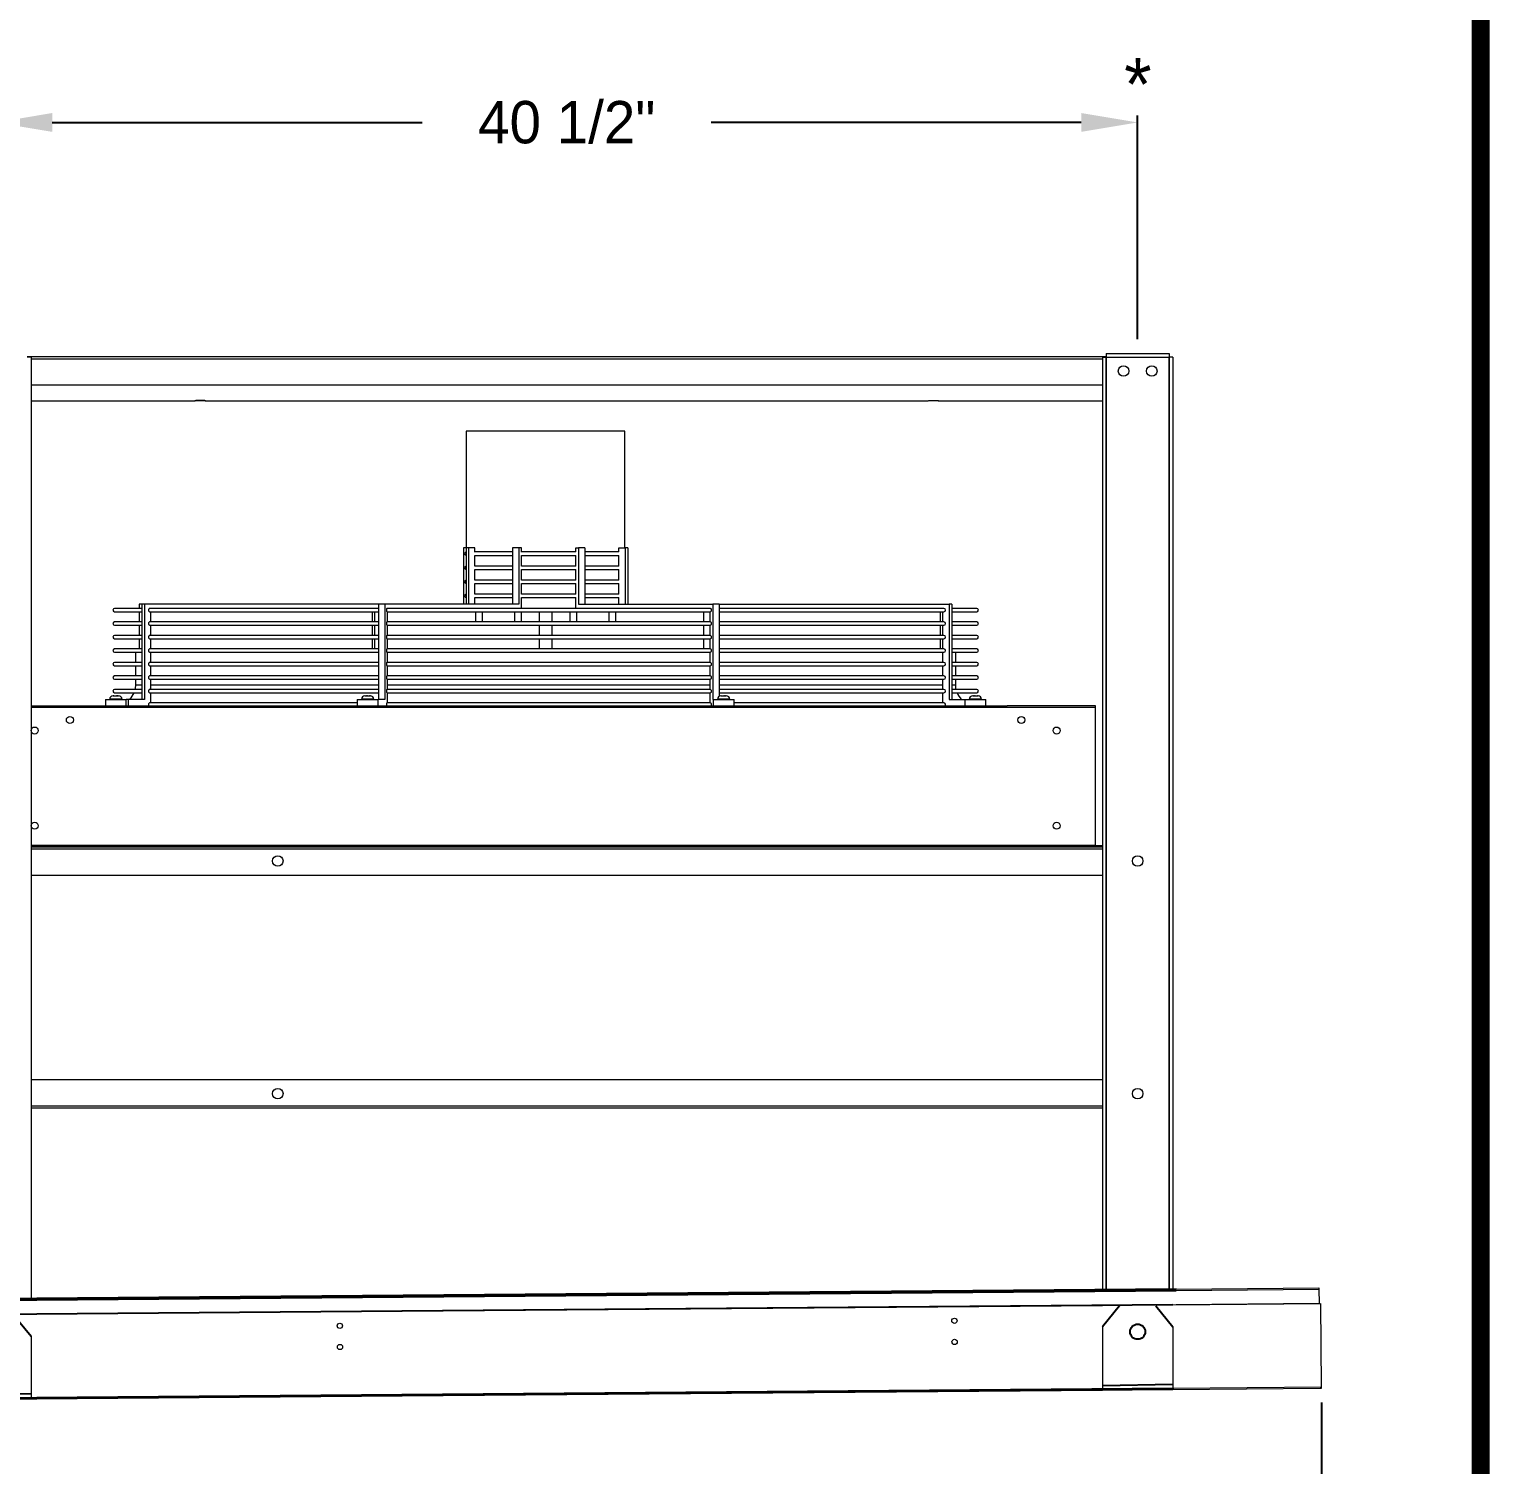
# Model space of a CAD drawing. Extents: x 6 to 271, y -23 to 146.
# Drawn here: x 215.5 to 267.3, y 44.8 to 95.7 of the extents above; entities that cross this region are included whole.
import ezdxf
from ezdxf.enums import TextEntityAlignment as Align

# ---------------------------------------------------------------- set-up
doc = ezdxf.new("R2010")
doc.units = 0
doc.header["$MEASUREMENT"] = 0
doc.layers.get('0').update_dxf_attribs({"linetype": 'CONTINUOUS'})
doc.layers.get('Defpoints').update_dxf_attribs({"linetype": 'CONTINUOUS'})
doc.dimstyles.get("Standard").update_dxf_attribs({"dimtxt": 1.5, "dimasz": 2, "dimexe": 0.25, "dimexo": 0.5, "dimgap": 0.75, "dimtad": 0, "dimtih": 1, "dimtoh": 1, "dimdec": 4, "dimzin": 0, "dimdsep": 46, "dimlunit": 5, "dimtxsty": 'STANDARD', "dimcen": 0.125, "dimclrd": 1, "dimclre": 1, "dimclrt": 1, "dimadec": 0, "dimazin": 0, "dimtfac": 1, "dimtdec": 4, "dimtofl": 0, "dimtmove": 0, "dimatfit": 3, "dimfxl": 1, "dimfrac": 2, "dimtolj": 1, "dimtzin": 0, "dimarcsym": 0})

# ---------------------------------------------------------------- blocks, each defined once
blk = doc.blocks.new('*D31')
at = {"color": 7, "lineweight": -2}
for p, q in [((261.356, 46.994), (261.356, 35.415)), ((126.36, 45.879), (126.36, 35.415)), ((128.36, 35.665), (190.858, 35.665)), ((259.356, 35.665), (196.858, 35.665))]:
    blk.add_line(p, q, dxfattribs=at)
at = {"color": 7}
for points in [[(128.36, 35.998), (128.36, 35.331), (126.36, 35.665)], [(259.356, 35.998), (259.356, 35.331), (261.356, 35.665)]]:
    blk.add_solid(points, dxfattribs=at)
at = {"layer": 'Defpoints', "color": 0}
for p in [(261.356, 47.494), (126.36, 46.379), (261.356, 35.665)]:
    blk.add_point(p, dxfattribs=at)
at = {"color": 7, "insert": (193.858, 35.665), "char_height": 1.5, "attachment_point": 5}
blk.add_mtext('\\A1;135"', dxfattribs=at)
blk = doc.blocks.new('*D34')
at = {"color": 7, "lineweight": -2}
for p, q in [((214.335, 84.691), (214.335, 92.629)), ((216.335, 92.379), (229.46, 92.379)), ((252.835, 92.379), (239.71, 92.379)), ((254.835, 84.691), (254.835, 92.629))]:
    blk.add_line(p, q, dxfattribs=at)
at = {"color": 7}
for points in [[(216.335, 92.713), (216.335, 92.046), (214.335, 92.379)], [(252.835, 92.713), (252.835, 92.046), (254.835, 92.379)]]:
    blk.add_solid(points, dxfattribs=at)
at = {"layer": 'Defpoints', "color": 0}
for p in [(254.835, 92.379), (214.335, 84.191), (254.835, 84.191)]:
    blk.add_point(p, dxfattribs=at)
at = {"color": 7, "insert": (234.585, 92.379), "char_height": 1.5, "attachment_point": 5}
blk.add_mtext('\\A1;40 1/2"', dxfattribs=at)

msp = doc.modelspace()

# ---------------------------------------------------------------- linework, layer by layer
at = {"color": 0, "linetype": 'Continuous', "lineweight": 15}
for p, q in [((215.58524, 84.05518), (215.45074, 84.05518)), ((215.58524, 84.05518), (215.58524, 50.67296)), ((215.58524, 84.00218), (253.58525, 84.00218)), ((253.58525, 84.05518), (253.58525, 50.98702)), ((253.58525, 84.05518), (253.71975, 84.05518)), ((253.71975, 84.05518), (253.71975, 50.98813)), ((253.72075, 84.05518), (253.71975, 84.05518)), ((253.72075, 84.19068), (253.72075, 84.05618)), ((253.72075, 84.19068), (255.94974, 84.19068)), ((253.72075, 84.05618), (255.94974, 84.05618)), ((253.72075, 84.05518), (253.72075, 84.05618)), ((253.72075, 84.05518), (255.94974, 84.05518)), ((253.72075, 50.98814), (253.72075, 84.05518)), ((255.94974, 84.19068), (255.94974, 84.05618)), ((255.94974, 84.05518), (255.94974, 84.05618)), ((255.94974, 51.00656), (255.94974, 84.05518)), ((255.95074, 84.05518), (255.94974, 84.05518)), ((256.08524, 84.05518), (255.95074, 84.05518)), ((255.95074, 84.05518), (255.95074, 51.00657)), ((256.08524, 84.05518), (256.08524, 51.00768)), ((215.58524, 83.07089), (253.58525, 83.07089)), ((215.58524, 82.50859), (221.39774, 82.50859)), ((221.77274, 82.50859), (247.39774, 82.50859)), ((247.77274, 82.50859), (253.58525, 82.50859)), ((234.91154, 81.43418), (231.02274, 81.43418)), ((236.64775, 81.43418), (234.91154, 81.43418)), ((230.91803, 77.29818), (230.91803, 75.30318)), ((231.01141, 77.29818), (230.91803, 77.29818)), ((231.10478, 77.29818), (231.01141, 77.29818)), ((231.01141, 77.29818), (231.01141, 75.30318)), ((231.10478, 77.29818), (231.10478, 75.30318)), ((231.33021, 77.29818), (231.10478, 77.29818)), ((231.33021, 77.14736), (231.33021, 77.29818)), ((232.891, 77.29818), (232.66557, 77.29818)), ((232.66557, 77.29818), (232.66557, 75.30318)), ((232.891, 77.29818), (232.891, 75.30318)), ((232.98437, 77.29818), (232.891, 77.29818)), ((232.98437, 77.14736), (232.98437, 77.29818)), ((234.91154, 77.1483), (234.91154, 77.29818)), ((234.91154, 77.29818), (235.00491, 77.29818)), ((235.00491, 77.29818), (235.00491, 75.30318)), ((235.23034, 77.29818), (235.00491, 77.29818)), ((235.23034, 77.29818), (235.23034, 75.30318)), ((236.43366, 77.1483), (236.43366, 77.29818)), ((236.43366, 77.29818), (236.65908, 77.29818)), ((236.65908, 77.29818), (236.65908, 75.30318)), ((236.75246, 77.29818), (236.65908, 77.29818)), ((236.75246, 77.29818), (236.75246, 75.30318)), ((232.66557, 77.1483), (231.33021, 77.1483)), ((231.33021, 76.64736), (231.33021, 77.02924)), ((231.33021, 77.0283), (232.66557, 77.0283)), ((234.91154, 77.1483), (232.98437, 77.1483)), ((232.98437, 76.64736), (232.98437, 77.02924)), ((232.98437, 77.0283), (234.91154, 77.0283)), ((234.91154, 76.6483), (234.91154, 77.0283)), ((236.43366, 77.1483), (235.23034, 77.1483)), ((235.23034, 77.0283), (236.43366, 77.0283)), ((236.43366, 76.6483), (236.43366, 77.0283)), ((232.66557, 76.6483), (231.33021, 76.6483)), ((231.33021, 76.14736), (231.33021, 76.52924)), ((231.33021, 76.5283), (232.66557, 76.5283)), ((234.91154, 76.6483), (232.98437, 76.6483)), ((232.98437, 76.14736), (232.98437, 76.52924)), ((232.98437, 76.5283), (234.91154, 76.5283)), ((234.91154, 76.1483), (234.91154, 76.5283)), ((236.43366, 76.6483), (235.23034, 76.6483)), ((235.23034, 76.5283), (236.43366, 76.5283)), ((236.43366, 76.1483), (236.43366, 76.5283)), ((232.66557, 76.1483), (231.33021, 76.1483)), ((231.33021, 75.64736), (231.33021, 76.02924)), ((231.33021, 76.0283), (232.66557, 76.0283)), ((232.66557, 75.6483), (231.33021, 75.6483)), ((234.91154, 76.1483), (232.98437, 76.1483)), ((232.98437, 75.64736), (232.98437, 76.02924)), ((232.98437, 76.0283), (234.91154, 76.0283)), ((234.91154, 75.6483), (232.98437, 75.6483)), ((234.91154, 75.6483), (234.91154, 76.0283)), ((236.43366, 76.1483), (235.23034, 76.1483)), ((235.23034, 76.0283), (236.43366, 76.0283)), ((236.43366, 75.6483), (235.23034, 75.6483)), ((236.43366, 75.6483), (236.43366, 76.0283)), ((219.51511, 75.1483), (218.54513, 75.1483)), ((219.42174, 75.30318), (219.42174, 75.1483)), ((219.51511, 75.30318), (219.42174, 75.30318)), ((219.60849, 75.30318), (219.51511, 75.30318)), ((219.51511, 75.30318), (219.51511, 71.92218)), ((219.60849, 75.30318), (219.60849, 71.92218)), ((227.90365, 75.30318), (219.60849, 75.30318)), ((227.90365, 75.1483), (219.80424, 75.1483)), ((228.12908, 75.30318), (227.90365, 75.30318)), ((227.90365, 75.30318), (227.90365, 71.92218)), ((228.12908, 75.30318), (228.12908, 71.92218)), ((232.891, 75.30318), (228.12908, 75.30318)), ((239.68652, 75.1483), (228.21023, 75.1483)), ((231.33021, 75.30318), (231.33021, 75.52924)), ((231.33021, 75.5283), (232.66557, 75.5283)), ((232.98437, 75.1483), (232.98437, 75.52924)), ((232.98437, 75.5283), (234.91154, 75.5283)), ((234.91154, 75.1483), (234.91154, 75.5283)), ((235.00491, 75.30318), (239.76684, 75.30318)), ((235.23034, 75.5283), (236.43366, 75.5283)), ((236.43366, 75.30318), (236.43366, 75.5283)), ((239.76684, 75.30318), (239.76684, 71.92218)), ((239.99227, 75.30318), (239.76684, 75.30318)), ((239.99227, 75.30318), (239.99227, 72.03028)), ((239.99227, 75.30318), (248.15538, 75.30318)), ((247.96147, 75.1483), (239.99227, 75.1483)), ((248.15538, 75.30318), (248.15538, 71.92218)), ((248.24875, 75.30318), (248.15538, 75.30318)), ((248.24875, 75.30318), (248.24875, 71.92218)), ((249.12536, 75.1483), (248.24875, 75.1483)), ((218.54513, 75.0283), (219.51511, 75.0283)), ((219.51511, 74.66963), (218.54513, 74.66963)), ((219.42174, 75.0283), (219.42174, 74.66963)), ((219.8042, 75.0283), (227.90365, 75.0283)), ((227.90365, 74.66963), (219.80424, 74.66963)), ((219.83391, 74.66963), (219.83391, 75.0283)), ((227.67822, 75.0283), (227.67822, 74.66963)), ((227.7716, 74.66963), (227.7716, 75.0283)), ((228.21014, 75.0283), (239.68652, 75.0283)), ((239.68652, 74.66963), (228.21023, 74.66963)), ((228.22245, 74.66963), (228.22245, 75.0283)), ((239.44804, 74.66963), (239.44804, 75.0283)), ((239.67346, 74.66963), (239.67346, 75.0283)), ((239.99227, 75.0283), (247.96147, 75.0283)), ((247.96147, 74.66963), (239.99227, 74.66963)), ((247.83657, 74.66963), (247.83657, 75.0283)), ((247.92995, 74.66963), (247.92995, 75.0283)), ((248.24875, 75.0283), (249.12536, 75.0283)), ((249.12536, 74.66963), (248.24875, 74.66963)), ((218.54513, 74.54963), (219.51511, 74.54963)), ((219.51511, 74.19097), (218.54513, 74.19097)), ((219.42174, 74.54963), (219.42174, 74.19097)), ((219.8042, 74.54963), (227.90365, 74.54963)), ((227.90365, 74.19097), (219.80424, 74.19097)), ((219.83391, 74.19097), (219.83391, 74.54963)), ((227.67822, 74.54963), (227.67822, 74.19097)), ((227.7716, 74.19097), (227.7716, 74.54963)), ((228.21014, 74.54963), (239.68652, 74.54963)), ((239.68652, 74.19097), (228.21022, 74.19097)), ((228.22245, 74.19097), (228.22245, 74.54963)), ((239.44804, 74.19097), (239.44804, 74.54963)), ((239.67346, 74.19097), (239.67346, 74.54963)), ((239.99227, 74.54963), (247.96147, 74.54963)), ((247.96147, 74.19097), (239.99227, 74.19097)), ((247.83657, 74.19097), (247.83657, 74.54963)), ((247.92995, 74.19097), (247.92995, 74.54963)), ((248.24875, 74.54963), (249.12536, 74.54963)), ((249.12536, 74.19097), (248.24875, 74.19097)), ((218.54513, 74.07097), (219.51511, 74.07097)), ((219.51511, 73.7123), (218.54513, 73.7123)), ((218.54513, 73.5923), (219.51511, 73.5923)), ((219.42174, 74.07097), (219.42174, 73.7123)), ((219.8042, 74.07097), (227.90365, 74.07097)), ((219.8042, 73.5923), (227.90365, 73.5923)), ((227.90365, 73.7123), (219.80424, 73.7123)), ((219.83391, 73.7123), (219.83391, 74.07097)), ((219.83391, 73.23364), (219.83391, 73.5923)), ((227.67822, 74.07097), (227.67822, 73.7123)), ((227.7716, 73.7123), (227.7716, 74.07097)), ((228.21014, 74.07097), (239.68652, 74.07097)), ((228.21014, 73.5923), (239.68652, 73.5923)), ((239.68652, 73.7123), (228.21022, 73.7123)), ((228.22245, 73.7123), (228.22245, 74.07097)), ((228.22245, 73.23364), (228.22245, 73.5923)), ((239.44804, 73.7123), (239.44804, 74.07097)), ((239.67346, 73.7123), (239.67346, 74.07097)), ((239.67346, 73.23364), (239.67346, 73.5923)), ((239.99227, 74.07097), (247.96147, 74.07097)), ((247.96147, 73.7123), (239.99227, 73.7123)), ((239.99227, 73.5923), (247.96147, 73.5923)), ((247.83657, 73.7123), (247.83657, 74.07097)), ((247.92995, 73.7123), (247.92995, 74.07097)), ((247.92995, 73.23364), (247.92995, 73.5923)), ((248.24875, 74.07097), (249.12536, 74.07097)), ((249.12536, 73.7123), (248.24875, 73.7123)), ((248.24875, 73.5923), (249.12536, 73.5923)), ((219.51511, 73.23364), (218.54513, 73.23364)), ((218.54513, 73.11364), (219.51511, 73.11364)), ((219.8042, 73.11364), (227.90365, 73.11364)), ((227.90365, 73.23364), (219.80424, 73.23364)), ((219.83391, 72.75497), (219.83391, 73.11364)), ((228.21014, 73.11364), (239.68652, 73.11364)), ((239.68652, 73.23364), (228.21022, 73.23364)), ((228.22245, 72.75497), (228.22245, 73.11364)), ((239.67346, 72.75497), (239.67346, 73.11364)), ((247.96147, 73.23364), (239.99227, 73.23364)), ((239.99227, 73.11364), (247.96147, 73.11364)), ((247.92995, 72.75497), (247.92995, 73.11364)), ((249.12536, 73.23364), (248.24875, 73.23364)), ((248.24875, 73.11364), (249.12536, 73.11364)), ((219.51511, 72.75497), (218.54513, 72.75497)), ((218.54513, 72.63497), (219.51511, 72.63497)), ((219.8042, 72.63497), (227.90365, 72.63497)), ((227.90365, 72.75497), (219.80424, 72.75497)), ((219.83391, 72.27631), (219.83391, 72.63497)), ((228.21014, 72.63497), (239.68652, 72.63497)), ((239.68652, 72.75497), (228.21023, 72.75497)), ((228.22245, 72.27631), (228.22245, 72.63497)), ((239.67346, 72.27631), (239.67346, 72.63497)), ((247.96147, 72.75497), (239.99227, 72.75497)), ((239.99227, 72.63497), (247.96147, 72.63497)), ((247.92995, 72.27631), (247.92995, 72.63497)), ((249.12536, 72.75497), (248.24875, 72.75497)), ((248.24875, 72.63497), (249.12536, 72.63497)), ((218.49648, 72.04718), (218.49663, 72.04718)), ((218.49936, 72.04718), (218.49663, 72.04718)), ((218.49936, 72.04718), (218.50987, 72.04718)), ((218.52055, 72.04718), (218.50987, 72.04718)), ((218.52055, 72.04718), (218.59659, 72.04718)), ((219.51511, 72.27631), (218.54513, 72.27631)), ((218.54513, 72.1563), (219.51511, 72.1563)), ((218.60814, 72.04718), (218.59659, 72.04718)), ((218.61442, 72.04718), (218.60814, 72.04718)), ((218.61442, 72.04718), (218.63979, 72.04718)), ((218.65433, 72.04718), (218.63979, 72.04718)), ((218.65433, 72.04718), (218.68598, 72.04718)), ((219.51511, 72.42818), (219.28744, 72.42818)), ((219.8042, 72.1563), (227.90365, 72.1563)), ((227.90365, 72.27631), (219.80424, 72.27631)), ((227.90365, 72.42818), (219.83391, 72.42818)), ((219.83391, 71.79764), (219.83391, 72.1563)), ((227.42622, 72.04718), (227.45787, 72.04718)), ((227.47241, 72.04718), (227.45787, 72.04718)), ((227.47241, 72.04718), (227.49778, 72.04718)), ((227.50406, 72.04718), (227.49778, 72.04718)), ((227.51561, 72.04718), (227.50406, 72.04718)), ((227.51561, 72.04718), (227.59165, 72.04718)), ((227.60233, 72.04718), (227.59165, 72.04718)), ((227.60233, 72.04718), (227.61283, 72.04718)), ((227.61557, 72.04718), (227.61283, 72.04718)), ((227.61557, 72.04718), (227.61572, 72.04718)), ((228.21014, 72.1563), (239.68652, 72.1563)), ((239.68652, 72.27631), (228.21023, 72.27631)), ((239.67346, 72.42818), (228.22245, 72.42818)), ((228.22245, 71.79764), (228.22245, 72.1563)), ((239.67346, 71.79764), (239.67346, 72.1563)), ((247.92995, 72.42818), (239.99227, 72.42818)), ((247.96147, 72.27631), (239.99227, 72.27631)), ((239.99227, 72.1563), (247.96147, 72.1563)), ((240.05477, 72.04718), (240.05492, 72.04718)), ((240.05765, 72.04718), (240.05492, 72.04718)), ((240.05765, 72.04718), (240.06816, 72.04718)), ((240.07884, 72.04718), (240.06816, 72.04718)), ((240.07884, 72.04718), (240.15488, 72.04718)), ((240.16643, 72.04718), (240.15488, 72.04718)), ((240.17271, 72.04718), (240.16643, 72.04718)), ((240.17271, 72.04718), (240.19808, 72.04718)), ((240.21262, 72.04718), (240.19808, 72.04718)), ((240.21262, 72.04718), (240.24427, 72.04718)), ((247.92995, 71.79764), (247.92995, 72.1563)), ((248.38305, 72.42818), (248.24875, 72.42818)), ((249.12536, 72.27631), (248.24875, 72.27631)), ((248.24875, 72.1563), (249.12536, 72.1563)), ((248.9845, 72.04718), (249.01616, 72.04718)), ((249.0307, 72.04718), (249.01616, 72.04718)), ((249.0307, 72.04718), (249.05606, 72.04718)), ((249.06234, 72.04718), (249.05606, 72.04718)), ((249.0739, 72.04718), (249.06234, 72.04718)), ((249.0739, 72.04718), (249.14994, 72.04718)), ((249.16061, 72.04718), (249.14994, 72.04718)), ((249.16061, 72.04718), (249.17112, 72.04718)), ((249.17385, 72.04718), (249.17112, 72.04718)), ((249.17385, 72.04718), (249.174, 72.04718)), ((215.58524, 71.69068), (217.46024, 71.69068)), ((215.58524, 71.63968), (253.33524, 71.63968)), ((217.46024, 71.69068), (250.21024, 71.69068)), ((218.22223, 71.92218), (218.25032, 71.92218)), ((218.25032, 71.92218), (218.96023, 71.92218)), ((218.38913, 71.92318), (218.37248, 71.92318)), ((218.80998, 71.92318), (218.38913, 71.92318)), ((219.02552, 71.92218), (218.96023, 71.92218)), ((219.02552, 71.92218), (219.02552, 71.69068)), ((219.60849, 71.92218), (219.02552, 71.92218)), ((227.15197, 71.79764), (219.80424, 71.79764)), ((227.15197, 71.92218), (227.18005, 71.92218)), ((227.18005, 71.92218), (227.88997, 71.92218)), ((227.43726, 71.92318), (227.30222, 71.92318)), ((227.73972, 71.92318), (227.43726, 71.92318)), ((228.12908, 71.92218), (227.88997, 71.92218)), ((239.68652, 71.79764), (228.21022, 71.79764)), ((239.76684, 71.92218), (239.78052, 71.92218)), ((239.78052, 71.92218), (239.80861, 71.92218)), ((239.80861, 71.92218), (240.51852, 71.92218)), ((240.23323, 71.92318), (239.93077, 71.92318)), ((240.36827, 71.92318), (240.23323, 71.92318)), ((247.96147, 71.79764), (240.51852, 71.79764)), ((248.15538, 71.92218), (248.71026, 71.92218)), ((248.71026, 71.92218), (248.73835, 71.92218)), ((248.73835, 71.92218), (249.44826, 71.92218)), ((249.28135, 71.92318), (248.86051, 71.92318)), ((249.29801, 71.92318), (249.28135, 71.92318)), ((253.33524, 71.69068), (250.21024, 71.69068)), ((253.33524, 71.63968), (253.33524, 71.69068)), ((253.33524, 66.74168), (253.33524, 71.63968)), ((253.33524, 66.74168), (215.58524, 66.74168)), ((215.58524, 66.74068), (253.33524, 66.74068)), ((215.58524, 66.69068), (253.33524, 66.69068)), ((215.58524, 66.62718), (253.58525, 66.62718)), ((253.33524, 66.74068), (253.33524, 66.74168)), ((253.33524, 66.69068), (253.33524, 66.74068)), ((253.33524, 66.69068), (253.58525, 66.69068)), ((253.33624, 66.74068), (253.33624, 66.69068)), ((253.33624, 66.74068), (253.58525, 66.74068)), ((215.58524, 65.69068), (253.58525, 65.69068)), ((215.58524, 58.44068), (253.58525, 58.44068)), ((215.58524, 57.50418), (253.58525, 57.50418)), ((215.58524, 57.44068), (253.58525, 57.44068)), ((215.70285, 50.67393), (253.45156, 50.98592)), ((215.70321, 50.62974), (253.45192, 50.94172)), ((256.20146, 51.00864), (261.26379, 51.05048)), ((256.20183, 50.96445), (261.26416, 51.00629)), ((261.26379, 51.05048), (261.26416, 51.00629)), ((261.26416, 51.00629), (261.26839, 50.49458)), ((215.58524, 50.11631), (253.58525, 50.43037)), ((253.45615, 50.43001), (215.70744, 50.11803)), ((256.08524, 50.45103), (261.33089, 50.49439)), ((261.26839, 50.49458), (256.20606, 50.45274)), ((261.35526, 47.54549), (261.33089, 50.49439)), ((215.58524, 49.33953), (215.58524, 47.16686)), ((253.58524, 49.67425), (253.58524, 47.46059)), ((256.08524, 49.67425), (256.08524, 47.50158)), ((215.58524, 47.16721), (253.58525, 47.48127)), ((215.58524, 47.11621), (253.58525, 47.43027)), ((256.08524, 47.50193), (261.35526, 47.54549)), ((256.08524, 47.45093), (261.30469, 47.49407)), ((261.30469, 47.49407), (261.35568, 47.49449))]:
    msp.add_line(p, q, dxfattribs=at)
at = {"color": 0}
for p, q in [((256.20146, 51.00864), (132.45569, 49.98592)), ((132.45606, 49.94172), (256.20183, 50.96445)), ((256.08524, 50.45103), (132.58524, 49.43034)), ((254.19579, 50.42), (253.58524, 49.67425)), ((255.4747, 50.42), (256.08524, 49.67425)), ((214.9747, 50.08527), (215.58524, 49.33953)), ((132.58524, 46.48124), (256.08524, 47.50193)), ((256.08566, 47.45093), (132.58524, 46.43023)), ((215.58524, 47.29186), (213.08524, 47.25087)), ((256.08524, 47.62658), (253.58524, 47.58559)), ((253.58524, 47.46059), (253.58524, 47.40958)), ((256.08524, 47.50193), (256.08566, 47.45093))]:
    msp.add_line(p, q, dxfattribs=at)
at = {"color": 0, "const_width": 0.63999}
msp.add_lwpolyline([(11.00839, -18.24898), (267.00583, -18.24898), (267.00583, 141.74942), (11.00839, 141.74942), (11.00839, -18.24898)], dxfattribs=at)
at = {"color": 0, "linetype": 'Continuous', "lineweight": 15, "flags": 128}
for points in [[(221.39774, 82.50859), (221.40534, 82.51275), (221.42751, 82.51657), (221.46246, 82.51975), (221.50735, 82.52202), (221.55856, 82.5232), (221.61193, 82.5232), (221.66313, 82.52202), (221.70803, 82.51975), (221.74298, 82.51657), (221.76515, 82.51275), (221.77274, 82.50859)], [(221.77274, 82.50859), (221.7651, 82.51275), (221.74291, 82.51657), (221.70796, 82.51974), (221.66308, 82.522), (221.61191, 82.52319), (221.55858, 82.52319), (221.5074, 82.522), (221.46253, 82.51974), (221.42758, 82.51657), (221.40539, 82.51275), (221.39774, 82.50859)], [(247.39774, 82.50859), (247.40534, 82.51275), (247.42751, 82.51657), (247.46246, 82.51975), (247.50736, 82.52202), (247.55856, 82.5232), (247.61193, 82.5232), (247.66313, 82.52202), (247.70803, 82.51975), (247.74298, 82.51657), (247.76515, 82.51275), (247.77274, 82.50859)], [(247.77274, 82.50859), (247.7651, 82.51275), (247.76003, 82.51392)], [(239.68652, 75.1483), (239.68657, 75.1483), (239.69585, 75.14312), (239.70353, 75.12859), (239.70831, 75.10719), (239.70937, 75.08257), (239.70654, 75.05892), (239.70029, 75.04029), (239.69169, 75.02984), (239.68652, 75.0283)], [(239.68652, 74.66963), (239.69077, 74.66859), (239.69914, 74.65976), (239.70555, 74.64318), (239.70903, 74.62142), (239.70903, 74.59784), (239.70555, 74.57609), (239.69914, 74.55951), (239.69077, 74.55067), (239.68652, 74.54963)], [(239.68652, 74.19097), (239.69077, 74.18993), (239.69914, 74.18109), (239.70555, 74.16452), (239.70903, 74.14276), (239.70903, 74.11918), (239.70555, 74.09742), (239.69914, 74.08084), (239.69077, 74.07201), (239.68652, 74.07097)], [(239.68652, 73.7123), (239.69077, 73.71126), (239.69914, 73.70243), (239.70555, 73.68585), (239.70903, 73.66409), (239.70903, 73.64051), (239.70555, 73.61875), (239.69914, 73.60218), (239.69077, 73.59334), (239.68652, 73.5923)], [(239.68652, 73.23364), (239.69077, 73.2326), (239.69914, 73.22376), (239.70555, 73.20719), (239.70903, 73.18543), (239.70903, 73.16185), (239.70555, 73.14009), (239.69914, 73.12351), (239.69077, 73.11467), (239.68652, 73.11364)], [(239.68652, 72.75497), (239.69077, 72.75393), (239.69914, 72.7451), (239.70555, 72.72852), (239.70903, 72.70676), (239.70903, 72.68318), (239.70555, 72.66142), (239.69914, 72.64484), (239.69077, 72.63601), (239.68652, 72.63497)], [(219.28744, 72.42818), (219.27981, 72.32145), (219.27191, 72.27631)], [(239.68652, 72.27631), (239.69077, 72.27527), (239.69914, 72.26643), (239.70555, 72.24985), (239.70903, 72.22809), (239.70903, 72.20452), (239.70555, 72.18276), (239.69914, 72.16618), (239.69077, 72.15734), (239.68652, 72.1563)], [(248.39858, 72.27631), (248.39068, 72.32145), (248.38305, 72.42818)], [(239.68652, 71.79764), (239.69103, 71.79647), (239.69947, 71.78719), (239.70584, 71.77004), (239.70915, 71.74774), (239.70886, 71.72384), (239.70502, 71.70213), (239.70081, 71.69068)], [(261.35568, 47.49449), (261.35567, 47.49547), (261.35565, 47.49837), (261.35561, 47.50308), (261.35556, 47.50942), (261.35549, 47.51715), (261.35542, 47.52597), (261.35534, 47.53554), (261.35526, 47.54549)]]:
    msp.add_lwpolyline(points, dxfattribs=at)
at = {"color": 0, "linetype": 'Continuous', "lineweight": 15}
for centre, radius in [((254.33524, 83.56568), 0.1875), ((255.33524, 83.56568), 0.1875), ((216.96024, 71.19068), 0.125), ((250.71024, 71.19068), 0.125), ((215.71024, 70.81568), 0.125), ((251.96024, 70.81568), 0.125), ((215.71024, 67.44068), 0.125), ((251.96024, 67.44068), 0.125), ((224.33524, 66.19068), 0.1875), ((254.83524, 66.19068), 0.1875), ((224.33524, 57.94068), 0.1875), ((254.83524, 57.94068), 0.1875), ((226.53621, 49.7068), 0.09375), ((248.33547, 49.88696), 0.09375), ((248.34166, 49.13699), 0.09375), ((226.54241, 48.95683), 0.09375)]:
    msp.add_circle(centre, radius, dxfattribs=at)
at = {"color": 0}
msp.add_circle((254.83524, 49.49857), 0.26853, dxfattribs=at)
at = {"color": 0, "linetype": 'Continuous', "lineweight": 15}
for centre, radius, start, end in [((231.02274, 77.0883), 0.06, 100.892283, 259.107717), ((231.02274, 76.5883), 0.06, 100.892283, 259.107717), ((231.02274, 76.0883), 0.06, 100.892283, 259.107717), ((231.02274, 75.5883), 0.06, 100.892283, 259.107717), ((218.54513, 75.0883), 0.06, 90, 270), ((247.9583, 75.0883), 0.06008, 273.025943, 86.974057), ((249.12536, 75.0883), 0.06, 270, 90), ((218.54513, 74.60963), 0.06, 90, 270), ((247.95817, 74.60963), 0.06009, 273.142359, 86.857641), ((249.12536, 74.60963), 0.06, 270, 90), ((218.54513, 74.13097), 0.06, 90, 270), ((247.95817, 74.13097), 0.06009, 273.142971, 86.857029), ((249.12536, 74.13097), 0.06, 270, 90), ((218.54513, 73.6523), 0.06, 90, 270), ((247.95817, 73.6523), 0.06009, 273.14141, 86.85859), ((249.12536, 73.6523), 0.06, 270, 90), ((218.54513, 73.17364), 0.06, 90, 270), ((247.95817, 73.17364), 0.06009, 273.142971, 86.857029), ((249.12536, 73.17364), 0.06, 270, 90), ((218.54513, 72.69497), 0.06, 90, 270), ((247.95817, 72.69497), 0.06009, 273.14141, 86.85859), ((249.12536, 72.69497), 0.06, 270, 90), ((218.49648, 71.92318), 0.124, 90, 180), ((218.54513, 72.2163), 0.06, 90, 270), ((218.68598, 71.92318), 0.124, 0, 90), ((218.53744, 72.42818), 0.75, 317.57173, 338.745888), ((227.42622, 71.92318), 0.124, 90, 180), ((227.61572, 71.92318), 0.124, 0, 90), ((240.05477, 71.92318), 0.124, 90, 180), ((240.24427, 71.92318), 0.124, 0, 90), ((247.95817, 72.2163), 0.06009, 273.142971, 86.857029), ((249.13304, 72.42818), 0.75, 201.254112, 222.42827), ((248.98451, 71.92318), 0.124, 90, 180), ((249.12536, 72.2163), 0.06, 270, 90), ((249.17401, 71.92318), 0.124, 0, 90), ((247.95686, 71.73711), 0.06071, 310.119177, 85.645819), ((253.33624, 66.74168), 0.001, 180, 270), ((261.27908, 50.49429), 0.0107, 178.486995, 182.273767)]:
    msp.add_arc(centre, radius, start, end, dxfattribs=at)
for points in [[(253.72075, 84.06568), (215.44974, 84.06568)], [(215.58524, 82.5084), (221.39774, 82.5084)], [(221.77274, 82.5084), (247.39774, 82.5084)], [(247.77274, 82.5084), (253.58525, 82.5084)], [(231.02274, 81.43418), (231.02274, 77.29818)], [(236.64775, 77.29818), (236.64775, 81.43418)], [(231.34511, 75.0283), (231.34511, 74.66963)], [(231.59511, 74.66963), (231.59511, 75.0283)], [(232.73057, 75.0283), (232.73057, 74.66963)], [(232.98057, 74.66963), (232.98057, 75.0283)], [(233.60874, 75.0283), (233.60874, 74.66963)], [(234.06174, 74.66963), (234.06174, 75.0283)], [(234.68991, 75.0283), (234.68991, 74.66963)], [(234.93991, 74.66963), (234.93991, 75.0283)], [(236.07538, 75.0283), (236.07538, 74.66963)], [(236.32537, 74.66963), (236.32537, 75.0283)], [(233.60874, 74.54963), (233.60874, 74.19097)], [(234.06174, 74.19097), (234.06174, 74.54963)], [(219.28744, 73.5923), (219.28744, 73.23364)], [(233.60874, 74.07097), (233.60874, 73.7123)], [(234.06174, 73.7123), (234.06174, 74.07097)], [(248.38305, 73.23364), (248.38305, 73.5923)], [(219.28744, 73.11364), (219.28744, 72.75497)], [(248.38305, 72.75497), (248.38305, 73.11364)], [(219.28744, 72.63497), (219.28744, 72.42818)], [(248.38305, 72.42818), (248.38305, 72.63497)], [(218.49663, 72.04718), (218.49266, 72.04712)], [(218.49266, 72.04712), (218.49936, 72.04718)], [(218.50987, 72.04718), (218.51658, 72.04712)], [(218.51658, 72.04712), (218.52055, 72.04718)], [(218.59659, 72.04718), (218.59824, 72.04712)], [(218.59824, 72.04712), (218.61442, 72.04718)], [(218.63979, 72.04718), (218.65598, 72.04712)], [(218.65598, 72.04712), (218.65433, 72.04718)], [(227.45787, 72.04718), (227.45622, 72.04712)], [(227.45622, 72.04712), (227.47241, 72.04718)], [(227.49778, 72.04718), (227.51396, 72.04712)], [(227.51396, 72.04712), (227.51561, 72.04718)], [(227.59165, 72.04718), (227.59562, 72.04712)], [(227.59562, 72.04712), (227.60233, 72.04718)], [(227.61283, 72.04718), (227.61954, 72.04712)], [(227.61954, 72.04712), (227.61557, 72.04718)], [(240.05492, 72.04718), (240.05095, 72.04712)], [(240.05095, 72.04712), (240.05765, 72.04718)], [(240.06816, 72.04718), (240.07487, 72.04712)], [(240.07487, 72.04712), (240.07884, 72.04718)], [(240.15488, 72.04718), (240.15653, 72.04712)], [(240.15653, 72.04712), (240.17271, 72.04718)], [(240.19808, 72.04718), (240.21427, 72.04712)], [(240.21427, 72.04712), (240.21262, 72.04718)], [(249.01616, 72.04718), (249.01451, 72.04712)], [(249.01451, 72.04712), (249.0307, 72.04718)], [(249.05606, 72.04718), (249.07225, 72.04712)], [(249.07225, 72.04712), (249.0739, 72.04718)], [(249.14994, 72.04718), (249.15391, 72.04712)], [(249.15391, 72.04712), (249.16061, 72.04718)], [(249.17112, 72.04718), (249.17783, 72.04712)], [(249.17783, 72.04712), (249.17385, 72.04718)], [(218.22223, 71.92218), (218.22223, 71.69068)], [(218.37248, 71.92318), (218.37248, 71.92218)], [(218.80998, 71.92218), (218.80998, 71.92318)], [(218.96023, 71.69068), (218.96023, 71.92218)], [(227.15197, 71.92218), (227.15197, 71.69068)], [(227.30222, 71.92318), (227.30222, 71.92218)], [(227.73972, 71.92218), (227.73972, 71.92318)], [(227.88997, 71.69068), (227.88997, 71.92218)], [(239.78052, 71.92218), (239.78052, 71.69068)], [(239.93077, 71.92318), (239.93077, 71.92218)], [(240.36827, 71.92218), (240.36827, 71.92318)], [(240.51852, 71.69068), (240.51852, 71.92218)], [(248.71026, 71.92218), (248.71026, 71.69068)], [(248.86051, 71.92318), (248.86051, 71.92218)], [(249.29801, 71.92218), (249.29801, 71.92318)], [(249.44826, 71.69068), (249.44826, 71.92218)]]:
    msp.add_open_spline(points, degree=1, dxfattribs=at)
for points, knots in [([(219.81054, 75.14734), (219.80562, 75.14777), (219.79446, 75.14874), (219.77767, 75.14217), (219.76266, 75.12979), (219.75232, 75.11253), (219.74783, 75.09259), (219.7497, 75.07215), (219.7577, 75.05358), (219.77097, 75.03873), (219.78788, 75.03019), (219.80113, 75.02696), (219.80764, 75.02857), (219.80809, 75.02868)], [0, 0, 0, 0, 0.07998064, 0.18137973, 0.28277757, 0.38415287, 0.48552617, 0.58688381, 0.68824572, 0.78961682, 0.89098596, 0.99237404, 1, 1, 1, 1]), ([(228.21274, 75.14772), (228.21031, 75.14794), (228.20528, 75.14838), (228.19809, 75.14063), (228.19213, 75.12737), (228.1882, 75.10956), (228.18674, 75.08939), (228.18792, 75.0691), (228.19161, 75.05093), (228.19738, 75.03715), (228.20423, 75.0289), (228.20902, 75.02884), (228.21121, 75.02881)], [0, 0, 0, 0, 0.09600356, 0.19820182, 0.30040393, 0.40258832, 0.50476213, 0.60693126, 0.70909386, 0.81126328, 0.91344854, 1, 1, 1, 1]), ([(219.81054, 74.66867), (219.80562, 74.6691), (219.79446, 74.67007), (219.77767, 74.6635), (219.76266, 74.65113), (219.75232, 74.63386), (219.74783, 74.61393), (219.7497, 74.59348), (219.7577, 74.57491), (219.77097, 74.56007), (219.78788, 74.55152), (219.80113, 74.54829), (219.80764, 74.54991), (219.80809, 74.55002)], [0, 0, 0, 0, 0.0799807, 0.18138, 0.28277445, 0.38415491, 0.48552268, 0.5868864, 0.68824317, 0.78961449, 0.89098646, 0.99237402, 1, 1, 1, 1]), ([(228.21274, 74.66905), (228.21031, 74.66927), (228.20528, 74.66972), (228.19809, 74.66196), (228.19213, 74.64871), (228.1882, 74.63089), (228.18674, 74.61072), (228.18792, 74.59044), (228.19161, 74.57227), (228.19738, 74.55849), (228.20423, 74.55024), (228.20902, 74.55017), (228.21121, 74.55014)], [0, 0, 0, 0, 0.0960039, 0.19820015, 0.30040241, 0.40259211, 0.50476607, 0.60692946, 0.70909747, 0.811263, 0.91344841, 1, 1, 1, 1]), ([(219.81037, 74.18985), (219.80845, 74.1903), (219.80043, 74.19216), (219.78583, 74.18851), (219.76922, 74.17907), (219.75649, 74.16373), (219.74916, 74.14482), (219.74802, 74.12431), (219.75322, 74.10459), (219.76417, 74.08775), (219.77961, 74.07611), (219.79513, 74.07045), (219.80473, 74.07157), (219.80812, 74.07197)], [0, 0, 0, 0, 0.03196856, 0.13339008, 0.23481852, 0.33622778, 0.43763409, 0.53902431, 0.64041396, 0.74180623, 0.84321022, 0.94462065, 1, 1, 1, 1]), ([(228.21273, 74.18997), (228.21076, 74.19041), (228.20621, 74.19145), (228.1993, 74.18503), (228.19305, 74.17278), (228.18872, 74.15559), (228.18681, 74.13569), (228.18753, 74.11523), (228.19079, 74.09661), (228.19625, 74.08164), (228.20323, 74.07303), (228.20856, 74.06963), (228.21114, 74.07107), (228.21119, 74.0711)], [0, 0, 0, 0, 0.07796484, 0.18019479, 0.28241748, 0.38462855, 0.48683533, 0.58902971, 0.69122199, 0.79341807, 0.89562618, 0.9978452, 1, 1, 1, 1]), ([(219.81037, 73.71119), (219.80845, 73.71164), (219.80043, 73.71349), (219.78583, 73.70985), (219.76922, 73.7004), (219.75649, 73.68506), (219.74916, 73.66615), (219.74802, 73.64565), (219.75322, 73.62592), (219.76417, 73.60909), (219.77961, 73.59744), (219.79513, 73.59178), (219.80473, 73.5929), (219.80812, 73.5933)], [0, 0, 0, 0, 0.03196758, 0.13338833, 0.23481695, 0.33622639, 0.43763288, 0.53902918, 0.64041332, 0.74180577, 0.84320995, 0.94462055, 1, 1, 1, 1]), ([(228.21273, 73.7113), (228.21076, 73.71175), (228.20621, 73.71278), (228.1993, 73.70637), (228.19305, 73.69411), (228.18872, 73.67692), (228.18681, 73.65703), (228.18753, 73.63657), (228.19079, 73.61794), (228.19625, 73.60298), (228.20323, 73.59436), (228.20856, 73.59098), (228.21114, 73.5924), (228.21119, 73.59243)], [0, 0, 0, 0, 0.07796488, 0.18019325, 0.28241618, 0.38463246, 0.48683371, 0.58902834, 0.69122086, 0.79342148, 0.89562716, 0.99784642, 1, 1, 1, 1]), ([(219.81037, 73.23252), (219.80845, 73.23297), (219.80043, 73.23483), (219.78583, 73.23118), (219.76922, 73.22174), (219.75649, 73.20639), (219.74916, 73.18749), (219.74802, 73.16698), (219.75322, 73.14726), (219.76417, 73.13042), (219.77961, 73.11878), (219.79513, 73.11312), (219.80473, 73.11424), (219.80812, 73.11463)], [0, 0, 0, 0, 0.03196756, 0.13338919, 0.23481773, 0.33622709, 0.43763351, 0.53902384, 0.64041359, 0.74180596, 0.84321006, 0.94462059, 1, 1, 1, 1]), ([(228.21273, 73.23264), (228.21076, 73.23308), (228.20621, 73.23411), (228.1993, 73.2277), (228.19305, 73.21544), (228.18872, 73.19826), (228.18681, 73.17836), (228.18753, 73.1579), (228.19079, 73.13928), (228.19625, 73.12431), (228.20323, 73.1157), (228.20856, 73.1123), (228.21114, 73.11374), (228.21119, 73.11377)], [0, 0, 0, 0, 0.077964932, 0.180194997, 0.282417799, 0.384628984, 0.486835873, 0.589030373, 0.691217351, 0.793417834, 0.895626064, 0.997845202, 1, 1, 1, 1]), ([(219.81054, 72.75401), (219.80562, 72.75444), (219.79446, 72.75541), (219.77767, 72.74884), (219.76266, 72.73646), (219.75232, 72.7192), (219.74783, 72.69927), (219.7497, 72.67882), (219.7577, 72.66025), (219.77097, 72.6454), (219.78788, 72.63686), (219.80113, 72.63363), (219.80764, 72.63524), (219.80809, 72.63536)], [0, 0, 0, 0, 0.07998065, 0.1813816, 0.28277585, 0.38415612, 0.48552369, 0.58688721, 0.68824379, 0.7896149, 0.89098668, 0.99237404, 1, 1, 1, 1]), ([(228.21274, 72.75439), (228.21031, 72.75461), (228.20528, 72.75505), (228.19809, 72.7473), (228.19213, 72.73404), (228.1882, 72.71623), (228.18674, 72.69606), (228.18792, 72.67577), (228.19161, 72.6576), (228.19738, 72.64383), (228.20423, 72.63557), (228.20902, 72.63551), (228.21121, 72.63548)], [0, 0, 0, 0, 0.0960039, 0.19820015, 0.30040241, 0.40259211, 0.50476607, 0.60692946, 0.70909747, 0.811263, 0.91344841, 1, 1, 1, 1]), ([(219.81054, 72.27534), (219.80562, 72.27577), (219.79446, 72.27675), (219.77767, 72.27017), (219.76266, 72.2578), (219.75232, 72.24053), (219.74783, 72.2206), (219.7497, 72.20015), (219.7577, 72.18159), (219.77097, 72.16674), (219.78788, 72.15819), (219.80113, 72.15497), (219.80764, 72.15658), (219.80809, 72.15669)], [0, 0, 0, 0, 0.07998077, 0.1813801, 0.28277818, 0.38415372, 0.48552439, 0.58688519, 0.68824467, 0.78961601, 0.8909867, 0.99237465, 1, 1, 1, 1]), ([(228.21274, 72.27572), (228.21031, 72.27594), (228.20528, 72.27639), (228.19809, 72.26863), (228.19213, 72.25538), (228.1882, 72.23757), (228.18674, 72.2174), (228.18792, 72.19711), (228.19161, 72.17894), (228.19738, 72.16516), (228.20423, 72.15691), (228.20902, 72.15684), (228.21121, 72.15681)], [0, 0, 0, 0, 0.09600356, 0.19820062, 0.30040263, 0.40258949, 0.50476319, 0.60692927, 0.70909438, 0.81126369, 0.91344884, 1, 1, 1, 1]), ([(219.81037, 71.79651), (219.80835, 71.79697), (219.80023, 71.79881), (219.78554, 71.79508), (219.76898, 71.78553), (219.75633, 71.77011), (219.7491, 71.75118), (219.74802, 71.7306), (219.75351, 71.71117), (219.76169, 71.6971), (219.7689, 71.69206), (219.77088, 71.69068)], [0, 0, 0, 0, 0.04301111, 0.17275066, 0.30249421, 0.43223048, 0.56195094, 0.69165159, 0.82134848, 0.95105009, 1, 1, 1, 1]), ([(228.21267, 71.79644), (228.21161, 71.79695), (228.20801, 71.7987), (228.20176, 71.79448), (228.19501, 71.78435), (228.18995, 71.76853), (228.18718, 71.74937), (228.18696, 71.72875), (228.18948, 71.70956), (228.19284, 71.69619), (228.19565, 71.69167), (228.19627, 71.69068)], [0, 0, 0, 0, 0.05417601, 0.18409935, 0.31403453, 0.44395291, 0.5738528, 0.70374138, 0.8336287, 0.96351637, 1, 1, 1, 1])]:
    msp.add_open_spline(points, degree=3, knots=knots, dxfattribs=at)

# ---------------------------------------------------------------- texts
at = {"color": 0}
msp.add_text('*', height=1.87063, dxfattribs=at).set_placement((254.84433, 92.79836), align=Align.CENTER)

# ---------------------------------------------------------------- dimensions: what is measured, and where the dimension line sits
for base, p1, p2, picture, middle in [((254.83524, 92.37922), (214.33524, 84.19068), (254.83524, 84.19068), '*D34', (234.58524, 92.37922)), ((261.35568, 35.66477), (126.3603, 46.37879), (261.35568, 47.49449), '*D31', (193.85799, 35.66477))]:
    dim = msp.add_linear_dim(base=base, p1=p1, p2=p2, dimstyle='Standard', override={"dimpost": '"', "dimclrd": 7, "dimclre": 7, "dimclrt": 7}, dxfattribs=at)
    dim.commit()
    dim.dimension.update_dxf_attribs({"geometry": picture, "text_midpoint": middle})

doc.saveas('drawing.dxf')
